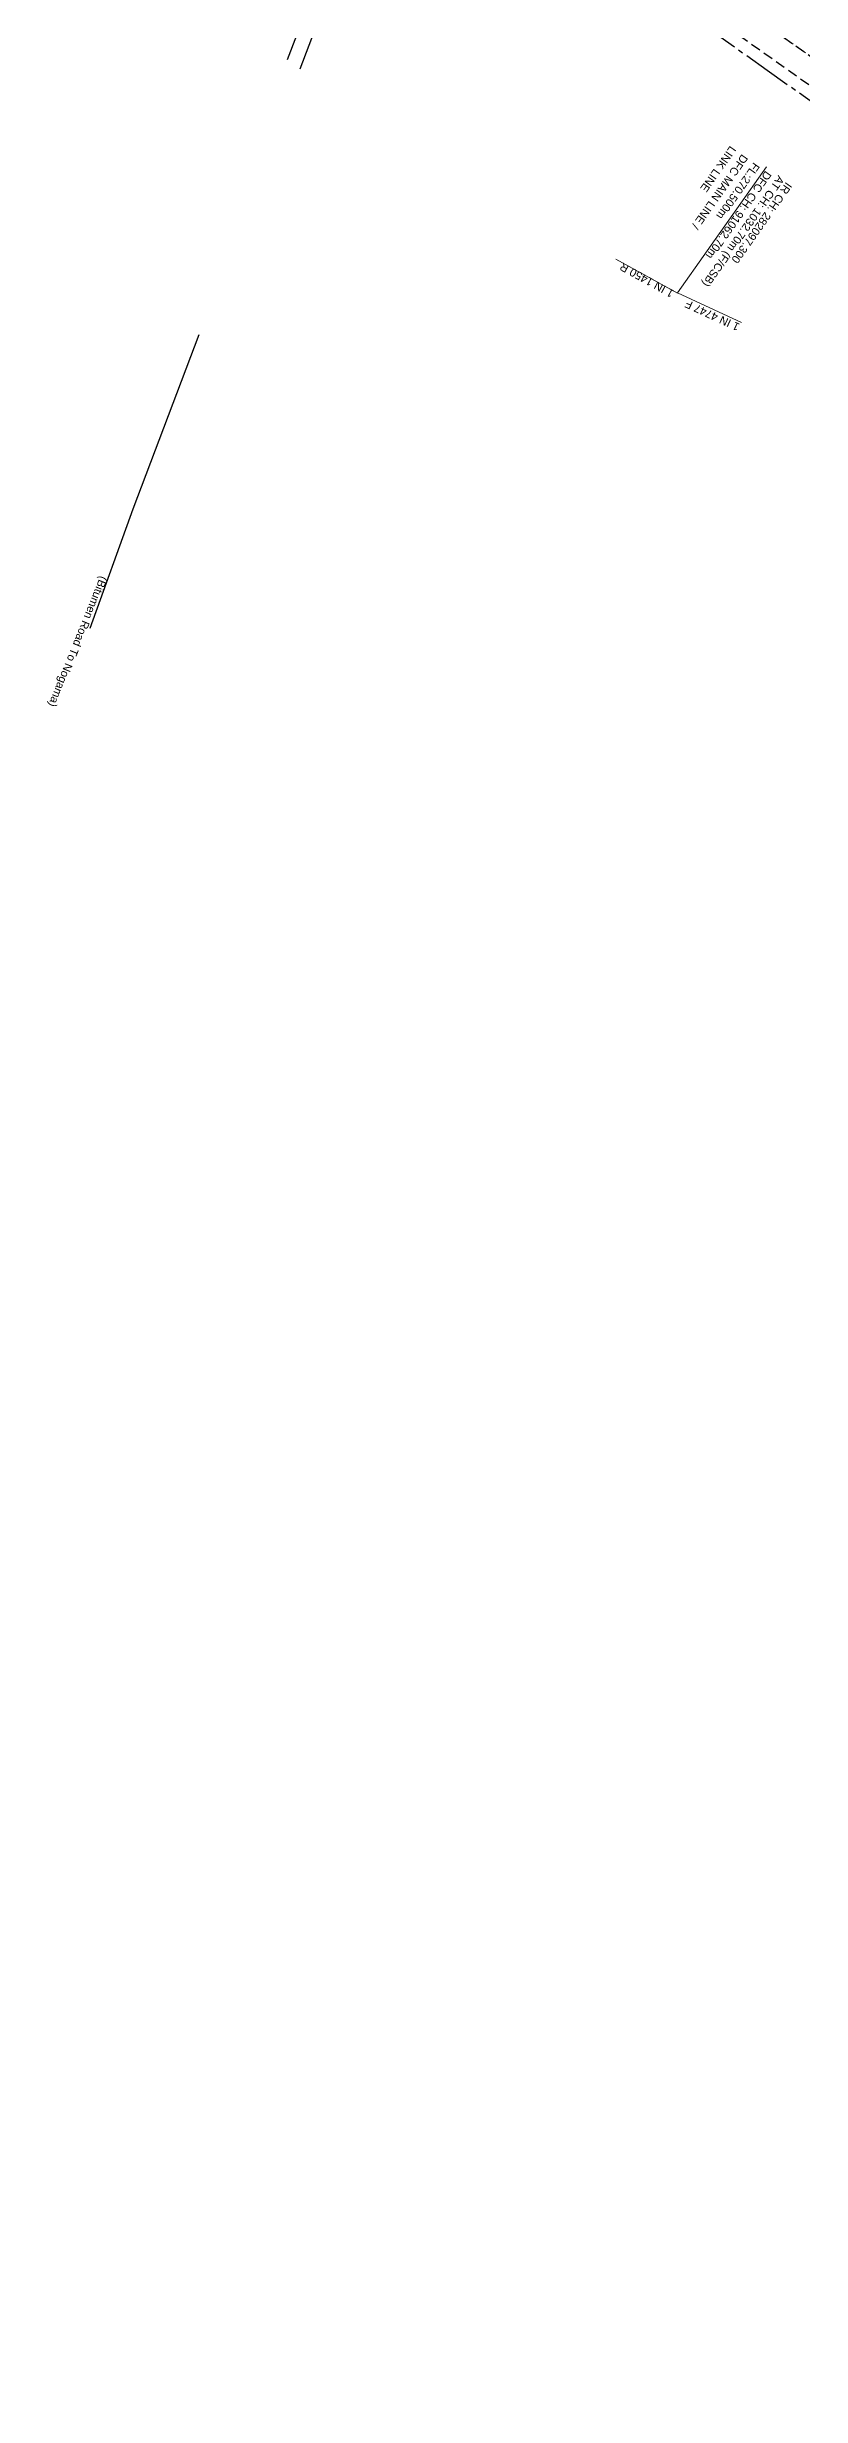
# Model space of a CAD drawing. Header units: metres. Extents: x 658484 to 662957, y 3366848 to 3369569.
# Drawn here: x 659053 to 659242, y 3368562 to 3369149 of the extents above; entities that cross this region are included whole.
import ezdxf

# ---------------------------------------------------------------- set-up
doc = ezdxf.new("R2010")
doc.units = ezdxf.units.M
doc.header["$MEASUREMENT"] = 0
doc.linetypes.add('CENTER', pattern=[2, 1.25, -0.25, 0.25, -0.25])
doc.linetypes.add('DASHED', pattern=[0.75, 0.5, -0.25])
doc.layers.add('DFCC Boundary', color=6, linetype='CENTER')
doc.layers.add('SUB_ROAD_EDGE', color=34, linetype='Continuous')
doc.layers.add('PROPOSED DFCC TRACK', color=1, linetype='Continuous', lineweight=0)
doc.layers.add('PROPOSED GRADES IN PLAN', color=10, linetype='Continuous', lineweight=0)
doc.styles.get("Standard").update_dxf_attribs({"font": 'arial.ttf'})
doc.styles.add('Style-Arial', font='arial.ttf')

msp = doc.modelspace()

# ---------------------------------------------------------------- linework, layer by layer
at = {"color": 1, "linetype": 'DASHED', "ltscale": 5}
msp.add_line((659577.79, 3368904.0854), (659168.2923, 3369192.9851), dxfattribs=at)
msp.add_lwpolyline([(660072.9716, 3368562.0823), (659171.7518, 3369197.8926)], dxfattribs=at)
at = {"layer": 'DFCC Boundary', "lineweight": 25, "ltscale": 5}
msp.add_lwpolyline([(659246.575, 3369133.9855), (659233.3676, 3369143.319), (659220.1207, 3369152.6803)], dxfattribs=at)
at = {"layer": 'PROPOSED DFCC TRACK', "color": 5, "linetype": 'DASHED', "lineweight": 13, "ltscale": 5}
msp.add_lwpolyline([(659912.4392, 3368717.8352, 0.02078913), (659874.1861, 3368742.4874), (659751.7066, 3368814.3973, 0.12192131), (659747.0994, 3368815.7633), (659713.9843, 3368817.2745, -0.14307079), (659708.6786, 3368819.0908), (659218.1787, 3369165.1385)], format="xyb", dxfattribs=at)
at = {"layer": 'PROPOSED GRADES IN PLAN', "linetype": 'Continuous', "lineweight": 0}
for p, q in [((659233.2287, 3369119.2608), (659210.9862, 3369087.7081)), ((659210.9588, 3369087.6532), (659195.5483, 3369096.155)), ((659226.9571, 3369080.3128), (659210.9862, 3369087.7081))]:
    msp.add_line(p, q, dxfattribs=at)
at = {"layer": 'SUB_ROAD_EDGE', "linetype": 'Continuous'}
for points in [[(659113.4629, 3369146.014, 269.7971), (659118.127, 3369158.23, 269.826), (659130.622, 3369191.182, 269.607), (659137.3051, 3369208.8673, 0)], [(659116.6667, 3369143.7555, 269.7852), (659122.083, 3369157.94, 269.805), (659126.0108, 3369168.2817, 269.7331)], [(659091.325, 3369077.249, 269.818), (659074.872, 3369033.704, 269.844), (659064.087, 3369003.828, 269.989)]]:
    msp.add_polyline3d(points, dxfattribs=at)

# ---------------------------------------------------------------- texts
at = {"layer": 'PROPOSED GRADES IN PLAN', "color": 1, "linetype": 'Continuous', "lineweight": 0, "style": 'Style-Arial'}
msp.add_text('AT CH: 1032.70m (F/CSB)', height=2, rotation=234.818733, dxfattribs=at).set_placement((659236.1714, 3369117.2451))
at = {"layer": 'PROPOSED GRADES IN PLAN', "style": 'Style-Arial'}
msp.add_text('1 IN 4747 F', height=2, rotation=155.1534241, dxfattribs=at).set_placement((659226.6877, 3369079.9071))
at = {"layer": 'PROPOSED GRADES IN PLAN', "linetype": 'Continuous', "lineweight": 0, "insert": (659229.3683, 3369120.9318), "char_height": 2, "width": 38.343436, "attachment_point": 4, "rotation": 234.818733, "line_spacing_factor": 1.08, "style": 'Style-Arial'}
msp.add_mtext('{\\C1;DFC CH: 91062.70m\\PFL:270.500m\\P}DFC MAIN LINE /\\PLINK LINE', dxfattribs=at)
at = {"layer": 'PROPOSED GRADES IN PLAN', "color": 7, "linetype": 'Continuous', "lineweight": 0, "insert": (659238.9087, 3369115.0081), "char_height": 2, "attachment_point": 4, "rotation": 234.818733, "line_spacing_factor": 1.08, "style": 'Style-Arial'}
msp.add_mtext('IR CH: 282097.300', dxfattribs=at)
at = {"layer": 'PROPOSED GRADES IN PLAN', "linetype": 'Continuous', "lineweight": 0, "insert": (659210.3119, 3369088.1935), "char_height": 2, "attachment_point": 7, "rotation": 151.1150545, "line_spacing_factor": 0.84, "style": 'Style-Arial'}
msp.add_mtext('1 IN 1450 R', dxfattribs=at)
at = {"layer": 'SUB_ROAD_EDGE', "color": 8, "linetype": 'Continuous'}
msp.add_text('(Bitumen Road To Nogama)', height=2, rotation=248.0595668, dxfattribs=at).set_placement((659066.7339, 3369017.1209))

doc.saveas('drawing.dxf')
